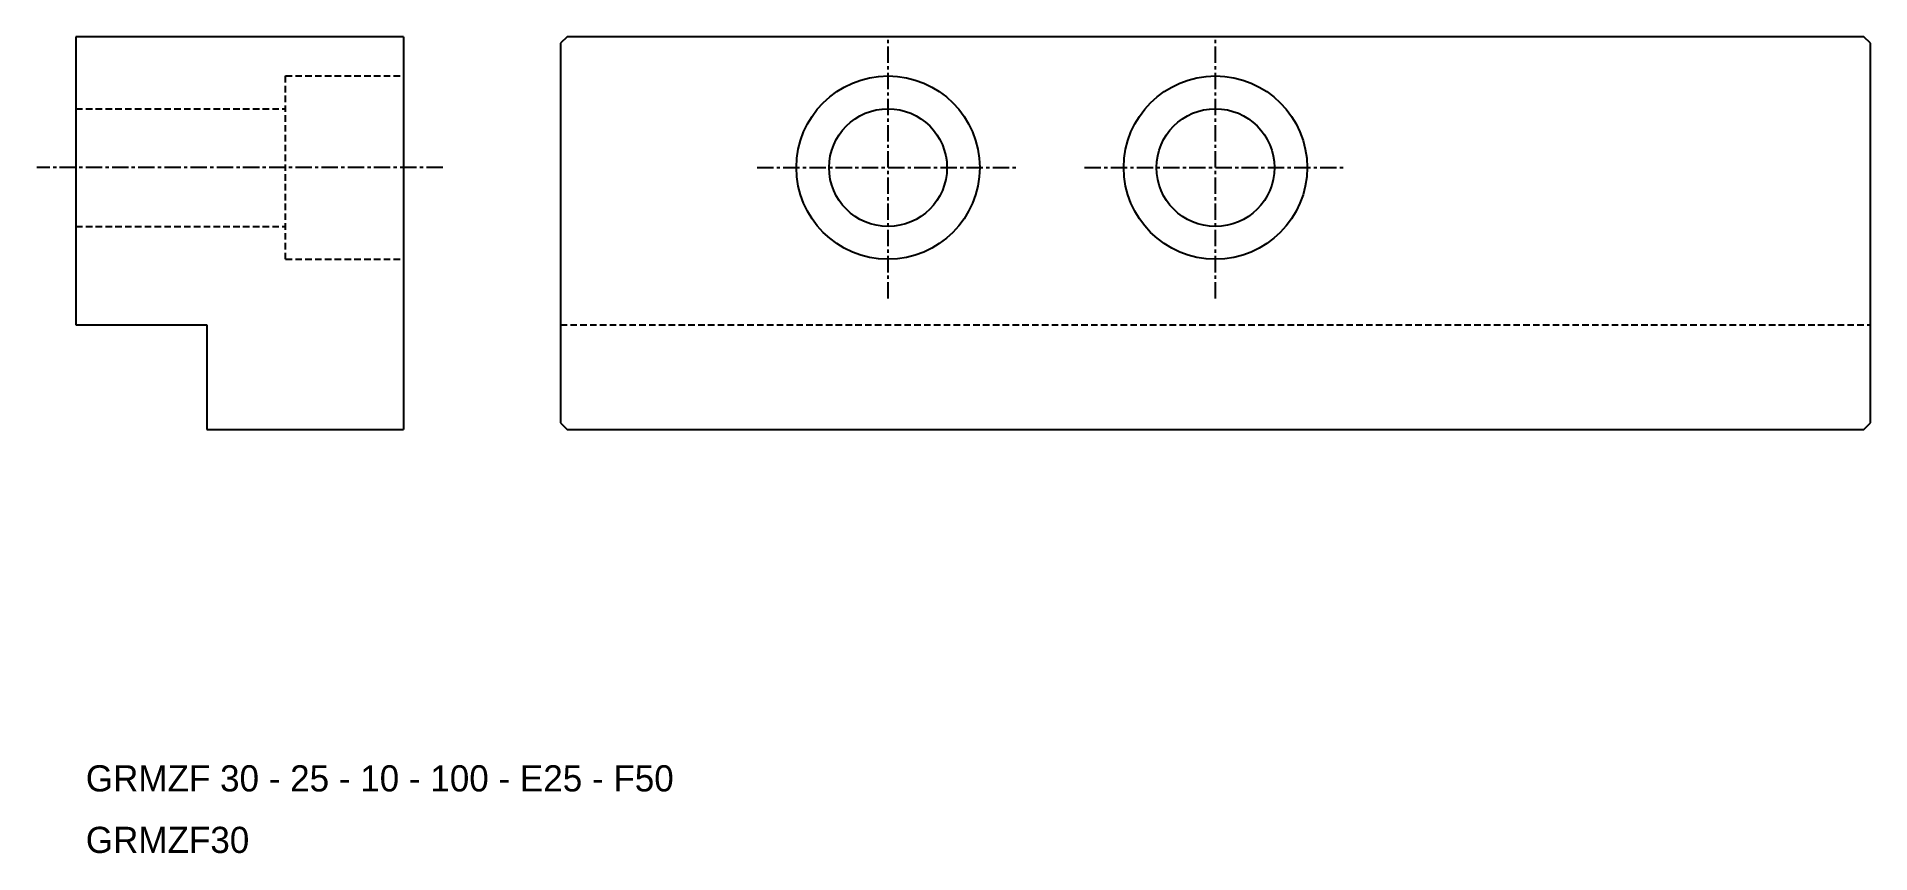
# Model space of a CAD drawing. Extents: x 6 to 146, y 10 to 72.
import ezdxf

# ---------------------------------------------------------------- set-up
doc = ezdxf.new("R2010")
doc.units = 0
doc.linetypes.add('CENTER', pattern=[2, 1.25, -0.25, 0.25, -0.25])
doc.linetypes.add('DASHED', pattern=[0.75, 0.5, -0.25])
doc.layers.get('0').update_dxf_attribs({"linetype": 'CONTINUOUS'})
doc.layers.add('CENTER', color=1, linetype='CENTER')

msp = doc.modelspace()

# ---------------------------------------------------------------- linework, layer by layer
at = {"color": 7, "linetype": 'CONTINUOUS'}
for p, q in [((9.25, 72.35), (9.25, 50.35)), ((34.25, 72.35), (9.25, 72.35)), ((34.25, 72.35), (34.25, 42.35)), ((46.75, 72.35), (46.25, 71.85)), ((46.25, 71.85), (46.25, 42.85)), ((145.75, 72.35), (46.75, 72.35)), ((146.25, 71.85), (145.75, 72.35)), ((146.25, 42.85), (146.25, 71.85)), ((9.25, 50.35), (19.25, 50.35)), ((19.25, 50.35), (19.25, 42.35)), ((19.25, 42.35), (34.25, 42.35)), ((46.25, 42.85), (46.75, 42.35)), ((46.75, 42.35), (145.75, 42.35)), ((145.75, 42.35), (146.25, 42.85))]:
    msp.add_line(p, q, dxfattribs=at)
at = {"color": 3, "linetype": 'DASHED'}
for p, q in [((25.25, 55.35), (25.25, 69.35)), ((25.25, 69.35), (34.25, 69.35)), ((9.25, 66.85), (25.25, 66.85)), ((9.25, 57.85), (25.25, 57.85)), ((25.25, 55.35), (34.25, 55.35)), ((46.25, 50.35), (146.25, 50.35))]:
    msp.add_line(p, q, dxfattribs=at)
at = {"color": 7, "linetype": 'CONTINUOUS'}
for centre, radius in [((71.25, 62.35), 7), ((71.25, 62.35), 7), ((96.25, 62.35), 7), ((96.25, 62.35), 7), ((71.25, 62.35), 4.5), ((71.25, 62.35), 4.5), ((96.25, 62.35), 4.5), ((96.25, 62.35), 4.5)]:
    msp.add_circle(centre, radius, dxfattribs=at)
at = {"layer": 'CENTER', "color": 1, "linetype": 'CENTER'}
for p, q in [((71.25, 52.35), (71.25, 72.35)), ((71.25, 52.35), (71.25, 72.35)), ((96.25, 52.35), (96.25, 72.35)), ((96.25, 52.35), (96.25, 72.35)), ((37.25, 62.35), (6.25, 62.35)), ((61.25, 62.35), (81.25, 62.35)), ((61.25, 62.35), (81.25, 62.35)), ((86.25, 62.35), (106.25, 62.35)), ((86.25, 62.35), (106.25, 62.35))]:
    msp.add_line(p, q, dxfattribs=at)

# ---------------------------------------------------------------- texts
at = {"color": 7, "linetype": 'CONTINUOUS'}
for s, p in [('GRMZF 30 - 25 - 10 - 100 - E25 - F50', (10, 14.7)), ('GRMZF30', (10, 10))]:
    msp.add_text(s, height=2, dxfattribs=at).set_placement(p)

doc.saveas('drawing.dxf')
